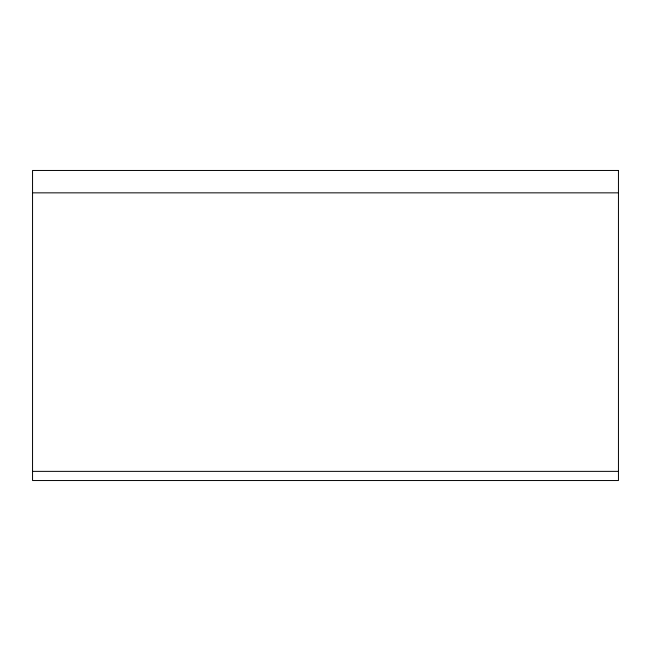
<?xml version="1.0" encoding="UTF-8"?>
<svg xmlns="http://www.w3.org/2000/svg" width="651" height="651" viewBox="0 0 651 651"><rect width="100%" height="100%" fill="white"/><g stroke="black" fill="none" stroke-linecap="round" stroke-linejoin="round"><path stroke-width="0.98" d="M32.55 192.851L618.45 192.851M32.55 471.365L618.45 471.365M618.45 170.464L32.55 170.464L32.55 480.536L618.45 480.536L618.45 170.464"/></g></svg>
